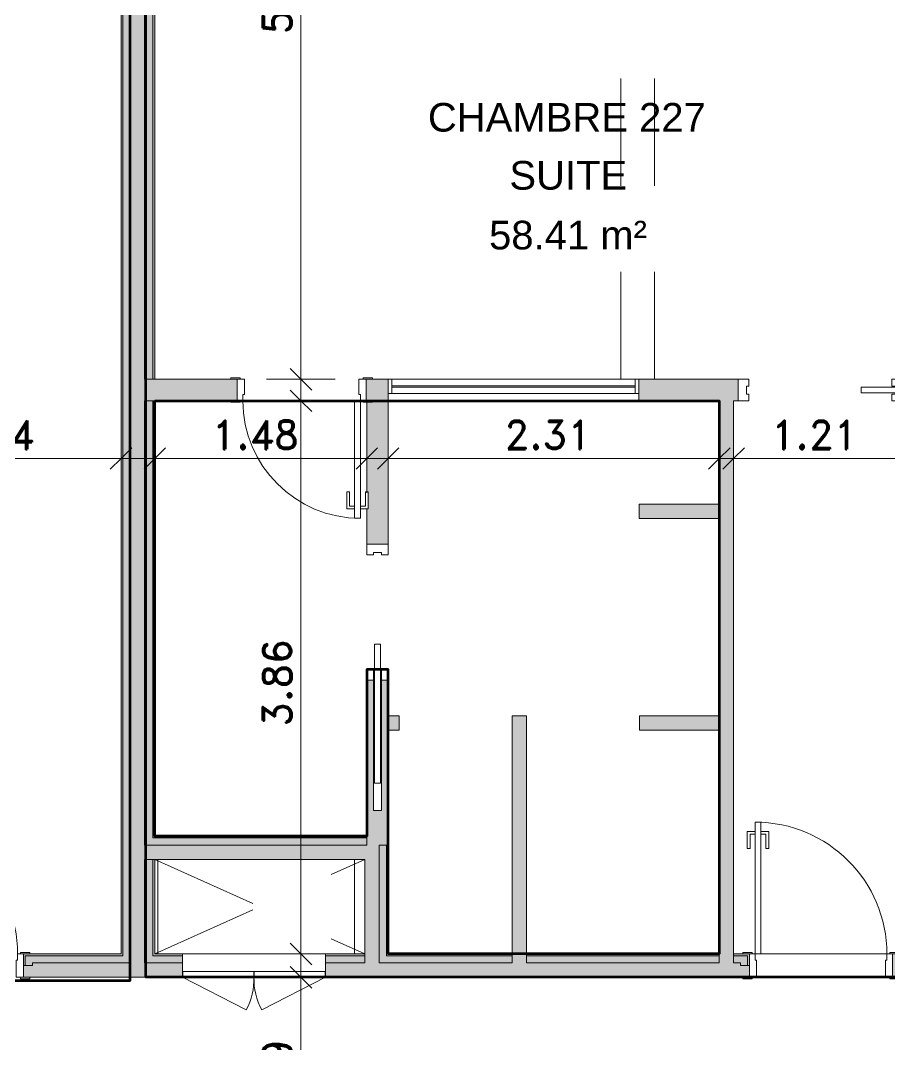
# Model space of a CAD drawing. Header units: metres. Extents: x -227.9 to -140, y 37.9 to 92.1.
# Drawn here: x -177.39 to -171.32, y 77.85 to 84.99 of the extents above; entities that cross this region are included whole.
import ezdxf

# ---------------------------------------------------------------- set-up
doc = ezdxf.new("R2010")
doc.units = ezdxf.units.M
doc.linetypes.add('JIS_02_0.7', pattern=[1.35, 0.75, -0.6])
for name, color, linetype, lineweight in [('A-ANNO-DIMS', 7, 'Continuous', 9), ('A-ANNO-DIMS-100', 7, 'Continuous', 9), ('A-AREA-IDEN', 7, 'Continuous', 9), ('A-DOOR', 7, 'Continuous', 5), ('A-FLOR', 7, 'Continuous', 5), ('A-GLAZ', 7, 'Continuous', 5), ('A-WALL', 7, 'Continuous', 5), ('A-WALL-PATT', 7, 'Continuous', 13), ('I-WALL', 7, 'Continuous', 5)]:
    doc.layers.add(name, color=color, linetype=linetype, lineweight=lineweight)
doc.layers.add('A-DETL', color=94, linetype='Continuous', lineweight=5, true_color=0x00a600)
doc.layers.add('Chambre', color=40, linetype='Continuous')
doc.layers.add('SDB', color=230, linetype='Continuous')
doc.styles.add('Arial_1', font='arial.ttf', dxfattribs={"height": 0.2})
doc.styles.add('RomanD_B', font='', dxfattribs={"height": 0.2})
doc.styles.get('RomanD_B').set_extended_font_data('RomanD', bold=True)
doc.dimstyles.new('LAG-Romans_0_2', dxfattribs={"dimscale": 0.3048, "dimtxt": 0.200715, "dimasz": 0.492126, "dimexe": 0.787402, "dimexo": 0.0625, "dimgap": 0, "dimtad": 1, "dimrnd": 0.01, "dimzin": 0, "dimdsep": 46, "dimtxsty": 'RomanD_B', "dimblk1": 'OBLIQUE', "dimblk2": 'OBLIQUE', "dimsah": 1, "dimcen": 0.09, "dimdle": 0.656168, "dimazin": 0, "dimtfac": 1, "dimtdec": 4, "dimtix": 1, "dimtmove": 0, "dimatfit": 3, "dimfxl": 0.787402, "dimfxlon": 1, "dimtvp": 1, "dimtolj": 1, "dimtzin": 0, "dimarcsym": 2})

# ---------------------------------------------------------------- blocks, each defined once
blk = doc.blocks.new('LAG-C1030-PORTE-BAT 1 VANT-13PR_01 - LAG-C1030-PORTE-BAT 1 VANT-13PR_01_04F-90X210 CHAMBRE-15711709-MUC-LAG-PRO-PLA-ARC-TZN-N02-AG02Ec-Cote')
at = {"layer": 'A-DOOR', "color": 9, "true_color": 0xc0c0c0}
for p, q in [((-0.6497, 0.0815), (-0.6497, 0.0915)), ((-0.6497, 0.0915), (-0.5847, 0.0915)), ((-0.5847, 0.0815), (-0.6497, 0.0815)), ((-0.6047, 0.0815), (-0.5547, 0.0815)), ((-0.6047, -0.0815), (-0.6047, 0.0815)), ((-0.5847, 0.0915), (-0.5847, 0.0815)), ((-0.5547, 0.0815), (-0.5547, -0.0376)), ((0.3453, 0.0815), (0.3953, 0.0815)), ((0.3453, -0.0376), (0.3453, 0.0815)), ((0.3753, 0.0915), (0.4403, 0.0915)), ((0.3753, 0.0815), (0.3753, 0.0915)), ((0.4403, 0.0815), (0.3753, 0.0815)), ((0.3953, 0.0815), (0.3953, -0.0815)), ((0.4403, 0.0915), (0.4403, 0.0815)), ((-0.5647, -0.0376), (-0.5647, -0.0815)), ((-0.5547, -0.0376), (-0.5647, -0.0376)), ((0.3553, -0.0376), (0.3453, -0.0376)), ((0.3553, -0.0815), (0.3553, -0.0376)), ((-0.6497, -0.0915), (-0.6497, -0.0815)), ((-0.6497, -0.0815), (-0.5847, -0.0815)), ((-0.5847, -0.0915), (-0.6497, -0.0915)), ((-0.5647, -0.0815), (-0.6047, -0.0815)), ((-0.5847, -0.0815), (-0.5847, -0.0915)), ((0.3953, -0.0815), (0.3553, -0.0815)), ((0.3753, -0.0815), (0.4403, -0.0815)), ((0.3753, -0.0915), (0.3753, -0.0815)), ((0.4403, -0.0915), (0.3753, -0.0915)), ((0.4403, -0.0815), (0.4403, -0.0915))]:
    blk.add_line(p, q, dxfattribs=at)
at = {"layer": 'A-DOOR'}
for p, q in [((0.3153, -0.0815), (0.3553, -0.0815)), ((0.3153, -1.0015), (0.3153, -0.0815)), ((0.3553, -0.0815), (0.3553, -1.0015)), ((0.2603, -0.8165), (0.2803, -0.8165)), ((0.2603, -0.9365), (0.2603, -0.8165)), ((0.2803, -0.8165), (0.2803, -0.9165)), ((0.3903, -0.8165), (0.4103, -0.8165)), ((0.3903, -0.9165), (0.3903, -0.8165)), ((0.4103, -0.8165), (0.4103, -0.9365)), ((0.2803, -0.9165), (0.3153, -0.9165)), ((0.3153, -0.9165), (0.3153, -0.9365)), ((0.3553, -0.9165), (0.3903, -0.9165)), ((0.3553, -0.9365), (0.3553, -0.9165)), ((0.3153, -0.9365), (0.2603, -0.9365)), ((0.4103, -0.9365), (0.3553, -0.9365)), ((0.3553, -1.0015), (0.3153, -1.0015))]:
    blk.add_line(p, q, dxfattribs=at)
blk.add_arc((0.3553, -0.0815), 0.92, 180, 270, dxfattribs=at)
blk = doc.blocks.new('LAG-C1030-PORTE-INST-13PR_05_02F - LAG-C1030-PORTE-INST-13PR_05_02F-100x166-15159836-MUC-LAG-PRO-PLA-ARC-TZN-N02-AG02Ec-Cote')
at = {"layer": 'A-DOOR', "color": 9, "lineweight": 9, "true_color": 0xc0c0c0}
for p, q in [((-0.498, -0.0415), (-0.001, -0.0415)), ((-0.498, -0.0815), (-0.498, -0.0415)), ((-0.001, -0.0415), (-0.001, -0.0815)), ((0.001, -0.0415), (0.498, -0.0415)), ((0.001, -0.0815), (0.001, -0.0415)), ((0.498, -0.0415), (0.498, -0.0815)), ((-0.001, -0.0815), (-0.498, -0.0815)), ((0.498, -0.0815), (0.001, -0.0815))]:
    blk.add_line(p, q, dxfattribs=at)
at = {"layer": 'A-DOOR', "color": 9, "true_color": 0xc0c0c0}
for p, q in [((-0.5, -0.0815), (-0.0545, -0.3085)), ((0.5, -0.0815), (0.0545, -0.3085))]:
    blk.add_line(p, q, dxfattribs=at)
for centre, start, end in [((-0.4544, -0.0924), 331.62051, 1.37949), ((0.4544, -0.0924), 178.62051, 208.37949)]:
    blk.add_arc(centre, 0.4546, start, end, dxfattribs=at)
blk = doc.blocks.new('LAG-C1030-PORTE-COULISSANTE-COUL-13PR_06 - LAG-C1030-PORTE-COULISSANTE-COUL-13PR_06_02 F-100x210-15716894-MUC-LAG-PRO-PLA-ARC-TZN-N02-AG02Ec-Cote')
at = {"layer": 'A-DOOR', "color": 9, "true_color": 0xc0c0c0}
for p, q in [((-0.405, 0.075), (-0.48, 0.075)), ((-0.48, 0.075), (-0.48, 0.0275)), ((-0.405, 0.0275), (-0.405, 0.075)), ((0.67, 0.075), (0.595, 0.075)), ((0.595, 0.075), (0.595, 0.0275)), ((0.67, -0.075), (0.67, 0.075)), ((-0.48, 0.0275), (-0.405, 0.0275)), ((0.595, 0.0275), (0.61, 0.0275)), ((0.61, 0.0275), (0.61, -0.0275)), ((-0.405, -0.0275), (-0.48, -0.0275)), ((-0.48, -0.0275), (-0.48, -0.075)), ((-0.405, -0.075), (-0.405, -0.0275)), ((0.61, -0.0275), (0.595, -0.0275)), ((0.595, -0.0275), (0.595, -0.075)), ((-0.48, -0.075), (-0.405, -0.075)), ((0.595, -0.075), (0.67, -0.075))]:
    blk.add_line(p, q, dxfattribs=at)
at = {"layer": 'A-DOOR', "lineweight": 9}
for p, q in [((-0.19, 0.02), (-1.36, 0.02)), ((-1.36, 0.02), (-1.36, -0.02)), ((-0.19, -0.02), (-0.19, 0.02)), ((-1.36, -0.02), (-0.19, -0.02))]:
    blk.add_line(p, q, dxfattribs=at)
blk = doc.blocks.new('LAG-C1030-PORTE-COULISSANTE-COUL-13PR_06 - LAG-C1030-PORTE-COULISSANTE-COUL-13PR_06_04 F-80x210-15716895-MUC-LAG-PRO-PLA-ARC-TZN-N02-AG02Ec-Cote')
at = {"layer": 'A-DOOR', "color": 9, "true_color": 0xc0c0c0}
for p, q in [((-0.305, 0.075), (-0.38, 0.075)), ((-0.38, 0.075), (-0.38, 0.0275)), ((-0.305, 0.0275), (-0.305, 0.075)), ((0.57, 0.075), (0.495, 0.075)), ((0.495, 0.075), (0.495, 0.0275)), ((0.57, -0.075), (0.57, 0.075)), ((-0.38, 0.0275), (-0.305, 0.0275)), ((0.495, 0.0275), (0.51, 0.0275)), ((0.51, 0.0275), (0.51, -0.0275)), ((-0.305, -0.0275), (-0.38, -0.0275)), ((-0.38, -0.0275), (-0.38, -0.075)), ((-0.305, -0.075), (-0.305, -0.0275)), ((0.51, -0.0275), (0.495, -0.0275)), ((0.495, -0.0275), (0.495, -0.075)), ((-0.38, -0.075), (-0.305, -0.075)), ((0.495, -0.075), (0.57, -0.075))]:
    blk.add_line(p, q, dxfattribs=at)
at = {"layer": 'A-DOOR', "lineweight": 9}
for p, q in [((-0.13, 0.02), (-1.1, 0.02)), ((-1.1, 0.02), (-1.1, -0.02)), ((-0.13, -0.02), (-0.13, 0.02)), ((-1.1, -0.02), (-0.13, -0.02))]:
    blk.add_line(p, q, dxfattribs=at)
blk = doc.blocks.new('LAG-C1030-PORTE-BAT 1 VANT-13PR_01 - LAG-C1030-PORTE-BAT 1 VANT-13PR_01_10F-80X210 CHAMBRE INT-15711735-MUC-LAG-PRO-PLA-ARC-TZN-N02-AG02Ec-Cote')
at = {"layer": 'A-DOOR', "color": 9, "true_color": 0xc0c0c0}
for p, q in [((-0.5997, 0.075), (-0.5997, 0.085)), ((-0.5997, 0.085), (-0.5347, 0.085)), ((-0.5347, 0.075), (-0.5997, 0.075)), ((-0.5547, 0.075), (-0.5047, 0.075)), ((-0.5547, -0.075), (-0.5547, 0.075)), ((-0.5347, 0.085), (-0.5347, 0.075)), ((-0.5047, 0.075), (-0.5047, -0.0311)), ((0.2953, 0.075), (0.3453, 0.075)), ((0.2953, -0.0311), (0.2953, 0.075)), ((0.3253, 0.085), (0.3903, 0.085)), ((0.3253, 0.075), (0.3253, 0.085)), ((0.3903, 0.075), (0.3253, 0.075)), ((0.3453, 0.075), (0.3453, -0.075)), ((0.3903, 0.085), (0.3903, 0.075)), ((-0.5147, -0.0311), (-0.5147, -0.075)), ((-0.5047, -0.0311), (-0.5147, -0.0311)), ((0.3053, -0.0311), (0.2953, -0.0311)), ((0.3053, -0.075), (0.3053, -0.0311)), ((-0.5997, -0.085), (-0.5997, -0.075)), ((-0.5997, -0.075), (-0.5347, -0.075)), ((-0.5347, -0.085), (-0.5997, -0.085)), ((-0.5147, -0.075), (-0.5547, -0.075)), ((-0.5347, -0.075), (-0.5347, -0.085)), ((0.3453, -0.075), (0.3053, -0.075)), ((0.3253, -0.075), (0.3903, -0.075)), ((0.3253, -0.085), (0.3253, -0.075)), ((0.3903, -0.085), (0.3253, -0.085)), ((0.3903, -0.075), (0.3903, -0.085))]:
    blk.add_line(p, q, dxfattribs=at)
at = {"layer": 'A-DOOR'}
for p, q in [((0.2653, -0.075), (0.3053, -0.075)), ((0.2653, -0.895), (0.2653, -0.075)), ((0.3053, -0.075), (0.3053, -0.895)), ((0.2103, -0.71), (0.2303, -0.71)), ((0.2103, -0.83), (0.2103, -0.71)), ((0.2303, -0.71), (0.2303, -0.81)), ((0.3403, -0.71), (0.3603, -0.71)), ((0.3403, -0.81), (0.3403, -0.71)), ((0.3603, -0.71), (0.3603, -0.83)), ((0.2653, -0.83), (0.2103, -0.83)), ((0.2303, -0.81), (0.2653, -0.81)), ((0.2653, -0.81), (0.2653, -0.83)), ((0.3053, -0.81), (0.3403, -0.81)), ((0.3053, -0.83), (0.3053, -0.81)), ((0.3603, -0.83), (0.3053, -0.83)), ((0.3053, -0.895), (0.2653, -0.895))]:
    blk.add_line(p, q, dxfattribs=at)
blk.add_arc((0.3053, -0.075), 0.82, 180, 270, dxfattribs=at)
blk = doc.blocks.new('LAG-C1020-FENÊTRE-12FT-22-03 - LAG-C1020-FENÊTRE-12FT-22-03-01-13182811-MUC-LAG-PRO-PLA-ARC-TZN-N02-AG02Ec-Cote')
at = {"layer": 'A-GLAZ', "lineweight": 13}
for p, q in [((-2.975, 0.025), (-3, 0.025)), ((-2.975, -0.075), (-2.975, 0.025)), ((-1.25, 0.025), (-1.275, 0.025)), ((-1.275, 0.025), (-1.275, -0.075)), ((-1.275, -0.02), (-2.975, -0.02)), ((-2.975, -0.02), (-2.975, -0.03)), ((-2.975, -0.03), (-1.275, -0.03)), ((-1.275, -0.03), (-1.275, -0.02)), ((-3, -0.075), (-2.975, -0.075)), ((-1.275, -0.075), (-1.25, -0.075))]:
    blk.add_line(p, q, dxfattribs=at)
at = {"layer": 'A-GLAZ'}
for p, q in [((-2.975, 0.025), (-1.275, 0.025)), ((-1.275, -0.075), (-2.975, -0.075))]:
    blk.add_line(p, q, dxfattribs=at)
blk = doc.blocks.new('DIMBLOCK19-MUC-LAG-PRO-PLA-ARC-TZN-N02-AG02Ec-Cote')
at = {"layer": 'A-ANNO-DIMS-100', "transparency": 16777216}
for p, q in [((-175.4305, 88.1913), (-175.4305, 82.2884)), ((-175.1905, 87.9913), (-175.6705, 87.9913)), ((-175.4305, 87.9913), (-175.1905, 87.9913)), ((-175.1905, 82.4884), (-175.6705, 82.4884)), ((-175.4305, 82.4884), (-175.1905, 82.4884))]:
    blk.add_line(p, q, dxfattribs=at)
at = {"layer": 'A-ANNO-DIMS-100', "lineweight": 25, "transparency": 16777216}
for p, q in [((-175.4305, 87.9913), (-175.5055, 88.0663)), ((-175.4305, 87.9913), (-175.3555, 87.9163)), ((-175.4305, 82.4884), (-175.5055, 82.5634)), ((-175.4305, 82.4884), (-175.3555, 82.4134))]:
    blk.add_line(p, q, dxfattribs=at)
at = {"layer": 'A-ANNO-DIMS-100', "color": 0, "transparency": 16777216, "insert": (-175.6961, 84.8963), "char_height": 0.2, "width": 0.824475, "attachment_point": 1, "rotation": 90, "line_spacing_factor": 1.146391, "style": 'RomanD_B'}
blk.add_mtext('5.50', dxfattribs=at)
blk = doc.blocks.new('_Oblique')
at = {"color": 0, "linetype": 'ByBlock', "lineweight": -2}
blk.add_line((-0.5, -0.5), (0.5, 0.5), dxfattribs=at)
blk = doc.blocks.new('DIMBLOCK20-MUC-LAG-PRO-PLA-ARC-TZN-N02-AG02Ec-Cote')
at = {"layer": 'A-ANNO-DIMS-100', "transparency": 16777216}
for p, q in [((-175.4305, 78.2777), (-175.4305, 82.5384)), ((-175.6705, 82.3384), (-175.1905, 82.3384)), ((-175.4305, 82.3384), (-175.6705, 82.3384)), ((-175.6705, 78.4777), (-175.1905, 78.4777)), ((-175.4305, 78.4777), (-175.6705, 78.4777))]:
    blk.add_line(p, q, dxfattribs=at)
at = {"layer": 'A-ANNO-DIMS-100', "lineweight": 25, "transparency": 16777216}
for p, q in [((-175.4305, 82.3384), (-175.5055, 82.4134)), ((-175.4305, 82.3384), (-175.3555, 82.2634)), ((-175.4305, 78.4777), (-175.5055, 78.5527)), ((-175.4305, 78.4777), (-175.3555, 78.4027))]:
    blk.add_line(p, q, dxfattribs=at)
at = {"layer": 'A-ANNO-DIMS-100', "color": 0, "transparency": 16777216, "insert": (-175.6961, 80.0645), "char_height": 0.2, "width": 0.824475, "attachment_point": 1, "rotation": 90, "line_spacing_factor": 1.146391, "style": 'RomanD_B'}
blk.add_mtext('3.86', dxfattribs=at)
blk = doc.blocks.new('DIMBLOCK21-MUC-LAG-PRO-PLA-ARC-TZN-N02-AG02Ec-Cote')
at = {"layer": 'A-ANNO-DIMS-100', "transparency": 16777216}
for p, q in [((-175.4305, 76.7235), (-175.4305, 78.5147)), ((-175.6705, 78.3147), (-175.1905, 78.3147)), ((-175.4305, 78.3147), (-175.6705, 78.3147)), ((-175.6705, 76.9235), (-175.1905, 76.9235)), ((-175.4305, 76.9235), (-175.6705, 76.9235))]:
    blk.add_line(p, q, dxfattribs=at)
at = {"layer": 'A-ANNO-DIMS-100', "lineweight": 25, "transparency": 16777216}
for p, q in [((-175.4305, 78.3147), (-175.5055, 78.3897)), ((-175.4305, 78.3147), (-175.3555, 78.2397)), ((-175.4305, 76.9235), (-175.5055, 76.9985)), ((-175.4305, 76.9235), (-175.3555, 76.8485))]:
    blk.add_line(p, q, dxfattribs=at)
at = {"layer": 'A-ANNO-DIMS-100', "color": 0, "transparency": 16777216, "insert": (-175.6961, 77.2756), "char_height": 0.2, "width": 0.824475, "attachment_point": 1, "rotation": 90, "line_spacing_factor": 1.146391, "style": 'RomanD_B'}
blk.add_mtext('1.39', dxfattribs=at)
blk = doc.blocks.new('DIMBLOCK113-MUC-LAG-PRO-PLA-ARC-TZN-N02-AG02Ec-Cote')
at = {"layer": 'A-ANNO-DIMS-100', "transparency": 16777216}
for p, q in [((-178.4262, 82.1758), (-178.4262, 81.6958)), ((-178.4262, 81.9358), (-178.4262, 82.1758)), ((-176.6871, 82.1758), (-176.6871, 81.6958)), ((-176.6871, 81.9358), (-176.6871, 82.1758)), ((-178.6262, 81.9358), (-176.4871, 81.9358))]:
    blk.add_line(p, q, dxfattribs=at)
at = {"layer": 'A-ANNO-DIMS-100', "lineweight": 25, "transparency": 16777216}
for p, q in [((-178.4262, 81.9358), (-178.3512, 82.0108)), ((-176.6871, 81.9358), (-176.6121, 82.0108)), ((-178.4262, 81.9358), (-178.5012, 81.8608)), ((-176.6871, 81.9358), (-176.7621, 81.8608))]:
    blk.add_line(p, q, dxfattribs=at)
at = {"layer": 'A-ANNO-DIMS-100', "color": 0, "transparency": 16777216, "insert": (-177.9002, 82.2015), "char_height": 0.2, "width": 0.824475, "attachment_point": 1, "line_spacing_factor": 1.146391, "style": 'RomanD_B'}
blk.add_mtext('1.74', dxfattribs=at)
blk = doc.blocks.new('DIMBLOCK114-MUC-LAG-PRO-PLA-ARC-TZN-N02-AG02Ec-Cote')
at = {"layer": 'A-ANNO-DIMS-100', "transparency": 16777216}
for p, q in [((-176.4511, 82.1758), (-176.4511, 81.6958)), ((-176.4511, 81.9358), (-176.4511, 82.1758)), ((-174.9711, 82.1758), (-174.9711, 81.6958)), ((-174.9711, 81.9358), (-174.9711, 82.1758)), ((-176.6511, 81.9358), (-174.7711, 81.9358))]:
    blk.add_line(p, q, dxfattribs=at)
at = {"layer": 'A-ANNO-DIMS-100', "lineweight": 25, "transparency": 16777216}
for p, q in [((-176.4511, 81.9358), (-176.3761, 82.0108)), ((-174.9711, 81.9358), (-174.8961, 82.0108)), ((-176.4511, 81.9358), (-176.5261, 81.8608)), ((-174.9711, 81.9358), (-175.0461, 81.8608))]:
    blk.add_line(p, q, dxfattribs=at)
at = {"layer": 'A-ANNO-DIMS-100', "color": 0, "transparency": 16777216, "insert": (-176.0547, 82.2015), "char_height": 0.2, "width": 0.824475, "attachment_point": 1, "line_spacing_factor": 1.146391, "style": 'RomanD_B'}
blk.add_mtext('1.48', dxfattribs=at)
blk = doc.blocks.new('DIMBLOCK115-MUC-LAG-PRO-PLA-ARC-TZN-N02-AG02Ec-Cote')
at = {"layer": 'A-ANNO-DIMS-100', "transparency": 16777216}
for p, q in [((-174.8211, 82.1758), (-174.8211, 81.6958)), ((-174.8211, 81.9358), (-174.8211, 82.1758)), ((-172.5093, 82.1758), (-172.5093, 81.6958)), ((-172.5093, 81.9358), (-172.5093, 82.1758)), ((-175.0211, 81.9358), (-172.3093, 81.9358))]:
    blk.add_line(p, q, dxfattribs=at)
at = {"layer": 'A-ANNO-DIMS-100', "lineweight": 25, "transparency": 16777216}
for p, q in [((-174.8211, 81.9358), (-174.7461, 82.0108)), ((-172.5093, 81.9358), (-172.4343, 82.0108)), ((-174.8211, 81.9358), (-174.8961, 81.8608)), ((-172.5093, 81.9358), (-172.5843, 81.8608))]:
    blk.add_line(p, q, dxfattribs=at)
at = {"layer": 'A-ANNO-DIMS-100', "color": 0, "transparency": 16777216, "insert": (-174.0088, 82.2015), "char_height": 0.2, "width": 0.824475, "attachment_point": 1, "line_spacing_factor": 1.146391, "style": 'RomanD_B'}
blk.add_mtext('2.31', dxfattribs=at)
blk = doc.blocks.new('DIMBLOCK116-MUC-LAG-PRO-PLA-ARC-TZN-N02-AG02Ec-Cote')
at = {"layer": 'A-ANNO-DIMS-100', "transparency": 16777216}
for p, q in [((-172.4093, 82.1758), (-172.4093, 81.6958)), ((-172.4093, 81.9358), (-172.4093, 82.1758)), ((-171.2021, 82.1758), (-171.2021, 81.6958)), ((-171.2021, 81.9358), (-171.2021, 82.1758)), ((-172.6093, 81.9358), (-171.0021, 81.9358))]:
    blk.add_line(p, q, dxfattribs=at)
at = {"layer": 'A-ANNO-DIMS-100', "lineweight": 25, "transparency": 16777216}
for p, q in [((-172.4093, 81.9358), (-172.3343, 82.0108)), ((-171.2021, 81.9358), (-171.1271, 82.0108)), ((-172.4093, 81.9358), (-172.4843, 81.8608)), ((-171.2021, 81.9358), (-171.2771, 81.8608))]:
    blk.add_line(p, q, dxfattribs=at)
at = {"layer": 'A-ANNO-DIMS-100', "color": 0, "transparency": 16777216, "insert": (-172.1493, 82.2015), "char_height": 0.2, "width": 0.824475, "attachment_point": 1, "line_spacing_factor": 1.146391, "style": 'RomanD_B'}
blk.add_mtext('1.21', dxfattribs=at)

msp = doc.modelspace()

# ---------------------------------------------------------------- hatches: boundary and pattern name
at = {"layer": 'A-WALL-PATT', "lineweight": 5, "true_color": 0xaaaaaa}
h = msp.add_hatch(color=253, dxfattribs=at)
h.paths.add_polyline_path([(-176.5241, 78.4147), (-176.5141, 78.4147), (-176.5141, 79.1376), (-176.5241, 79.1376), (-176.5241, 78.4777)])
h.paths.add_polyline_path([(-176.5141, 79.2376), (-176.5141, 82.3384), (-176.5241, 82.3384), (-176.5241, 79.2376)])
h.paths.add_polyline_path([(-176.5241, 82.4884), (-176.5141, 82.4884), (-176.5141, 87.9913), (-176.5241, 87.9913), (-176.5241, 84.2174)])
h.paths.add_polyline_path([(-176.5141, 88.1413), (-176.5141, 89.7404), (-176.5241, 89.7404), (-176.5241, 88.1413)])
at = {"layer": 'I-WALL', "true_color": 0xaaaaaa}
h = msp.add_hatch(color=253, dxfattribs=at)
h.paths.add_polyline_path([(-176.6741, 78.4777), (-176.6741, 87.9913), (-176.6871, 87.9913), (-176.6871, 78.4777)])
h.paths.add_polyline_path([(-176.6741, 88.1413), (-176.6741, 89.7404), (-176.6871, 89.7404), (-176.6871, 88.1413)])
h = msp.add_hatch(color=253, dxfattribs=at)
h.paths.add_polyline_path([(-176.6741, 78.4647), (-176.6241, 78.4647), (-176.6241, 87.9913), (-176.6741, 87.9913), (-176.6741, 78.4777)])
h.paths.add_polyline_path([(-176.673, 88.1413), (-176.6241, 88.1413), (-176.6241, 89.7404), (-176.6741, 89.7404), (-176.6741, 88.1413)])
for points in [[(-176.6241, 78.4147), (-176.5241, 78.4147), (-176.5242, 89.7404), (-176.6241, 89.7404), (-176.6241, 78.4647)], [(-172.5093, 78.4147), (-172.4093, 78.4147), (-172.4093, 82.3384), (-172.5093, 82.3384), (-172.5093, 78.4647)], [(-172.5093, 81.5178), (-172.5093, 81.6178), (-173.0693, 81.6178), (-173.0693, 81.5178), (-172.5615, 81.5178)], [(-174.7455, 80.0387), (-174.7455, 80.1387), (-174.8211, 80.1387), (-174.8211, 80.0387)], [(-173.9554, 78.4147), (-173.8554, 78.4147), (-173.8554, 80.1387), (-173.9554, 80.1387), (-173.9554, 78.4647)], [(-172.5093, 80.0386), (-172.5093, 80.1386), (-173.0654, 80.1386), (-173.0654, 80.0386), (-172.5615, 80.0386)], [(-174.9711, 79.2376), (-174.9711, 79.2876), (-176.4641, 79.2876), (-176.4641, 79.2376), (-175.8507, 79.2376)], [(-176.4511, 79.2876), (-174.9711, 79.2876), (-174.9711, 79.3006), (-176.4511, 79.3006)], [(-176.5241, 79.1376), (-174.8841, 79.1376), (-174.8841, 79.2376), (-176.5241, 79.2376)], [(-174.8841, 78.4647), (-174.8341, 78.4647), (-174.8341, 79.2376), (-174.8841, 79.2376), (-174.8841, 78.4777)], [(-174.8341, 78.4777), (-174.8211, 78.4777), (-174.8211, 79.2376), (-174.8341, 79.2376), (-174.8341, 78.8593)], [(-174.9841, 78.4147), (-174.8841, 78.4147), (-174.8841, 79.1376), (-174.9841, 79.1376), (-174.9841, 78.4647)]]:
    msp.add_hatch(color=253, dxfattribs=at).paths.add_polyline_path(points)
h = msp.add_hatch(color=253, dxfattribs=at)
h.paths.add_polyline_path([(-176.5141, 78.4647), (-176.4641, 78.4647), (-176.4641, 79.1376), (-176.5141, 79.1376), (-176.5141, 78.4777)])
h.paths.add_polyline_path([(-176.4641, 79.2376), (-176.4641, 82.3384), (-176.5141, 82.3384), (-176.5141, 79.2376)])
h.paths.add_polyline_path([(-176.5141, 82.4884), (-176.4641, 82.4884), (-176.4641, 87.9913), (-176.5141, 87.9913), (-176.5141, 84.2174)])
h.paths.add_polyline_path([(-176.4641, 88.1413), (-176.4641, 89.7404), (-176.5141, 89.7404), (-176.5141, 88.1413)])
h = msp.add_hatch(color=253, dxfattribs=at)
h.paths.add_polyline_path([(-176.4511, 78.4777), (-176.4511, 79.1376), (-176.4641, 79.1376), (-176.4641, 78.4777)])
h.paths.add_polyline_path([(-176.4641, 79.2876), (-176.4511, 79.2876), (-176.4511, 82.3384), (-176.4641, 82.3384), (-176.4641, 79.9309)])
h.paths.add_polyline_path([(-176.4511, 82.4884), (-176.4511, 87.9913), (-176.4641, 87.9913), (-176.4641, 82.4884)])
h.paths.add_polyline_path([(-176.4511, 88.1413), (-176.4511, 89.7404), (-176.4641, 89.7404), (-176.4641, 88.1413)])
h = msp.add_hatch(color=253, dxfattribs=at)
h.paths.add_polyline_path([(-170.1521, 82.3384), (-170.0891, 82.3384), (-170.0891, 82.4884), (-171.2285, 82.4884), (-171.2285, 82.4409), (-170.1185, 82.4409), (-170.1185, 82.3859), (-171.2285, 82.3859), (-171.2285, 82.3384), (-170.917, 82.3384)])
h.paths.add_polyline_path([(-175.8756, 82.3384), (-175.8756, 82.4884), (-176.5241, 82.4884), (-176.5241, 82.3384), (-175.9206, 82.3384)])
h.paths.add_polyline_path([(-173.0711, 82.3384), (-172.3785, 82.3384), (-172.3785, 82.4884), (-173.0711, 82.4884)])
h.paths.add_polyline_path([(-174.8211, 82.3384), (-174.8211, 82.4884), (-174.9756, 82.4884), (-174.9756, 82.3384), (-174.9306, 82.3384)])
h = msp.add_hatch(color=253, dxfattribs=at)
h.paths.add_polyline_path([(-174.9711, 79.2376), (-174.8211, 79.2376), (-174.8211, 80.3888), (-174.8686, 80.3888), (-174.8686, 79.4788), (-174.9236, 79.4788), (-174.9236, 80.3888), (-174.9711, 80.3888), (-174.9711, 79.2876)])
h.paths.add_polyline_path([(-174.9711, 81.3388), (-174.8211, 81.3388), (-174.8211, 82.3384), (-174.9306, 82.3384), (-174.9306, 82.3284), (-174.9711, 82.3284), (-174.9711, 81.7034), (-174.9606, 81.7034), (-174.9606, 81.5834), (-174.9711, 81.5834)])
h = msp.add_hatch(color=253, dxfattribs=at)
h.paths.add_polyline_path([(-172.3119, 78.3962), (-172.2989, 78.3962), (-172.2989, 78.4777), (-172.4093, 78.4777), (-172.4093, 78.4647), (-172.3119, 78.4647), (-172.3119, 78.4338)])
h.paths.add_polyline_path([(-171.2989, 78.3962), (-171.2859, 78.3962), (-171.2859, 78.4647), (-170.1521, 78.4647), (-170.1521, 78.4777), (-171.2989, 78.4777), (-171.2989, 78.4338)])
h.paths.add_polyline_path([(-177.3691, 78.3962), (-177.3561, 78.3962), (-177.3561, 78.4647), (-176.6741, 78.4647), (-176.6741, 78.4777), (-177.3691, 78.4777), (-177.3691, 78.4338)])
h.paths.add_polyline_path([(-183.2691, 78.3962), (-183.2561, 78.3962), (-183.2561, 78.4647), (-183.2081, 78.4647), (-183.2081, 78.4777), (-183.2691, 78.4777), (-183.2691, 78.4338)])
h.paths.add_polyline_path([(-185.8561, 78.3962), (-185.8561, 78.4647), (-184.2821, 78.4647), (-184.2821, 78.3962), (-184.2691, 78.3962), (-184.2691, 78.4777), (-185.8691, 78.4777), (-185.8691, 78.3962)])
h.paths.add_polyline_path([(-178.3691, 78.3962), (-178.3691, 78.4777), (-178.4262, 78.4777), (-178.4262, 78.4647), (-178.3821, 78.4647), (-178.3821, 78.3962)])
h.paths.add_polyline_path([(-186.8821, 78.3962), (-186.8691, 78.3962), (-186.8691, 78.4777), (-186.9307, 78.4777), (-186.9307, 78.4647), (-186.8821, 78.4647), (-186.8821, 78.4338)])
h.paths.add_polyline_path([(-192.7821, 78.3962), (-192.7691, 78.3962), (-192.7691, 78.4777), (-194.3691, 78.4777), (-194.3691, 78.3962), (-194.3561, 78.3962), (-194.3561, 78.4647), (-192.7821, 78.4647), (-192.7821, 78.4338)])
h.paths.add_polyline_path([(-195.3691, 78.3962), (-195.3691, 78.4777), (-195.4301, 78.4777), (-195.4301, 78.4647), (-195.3821, 78.4647), (-195.3821, 78.3962)])
h.paths.add_polyline_path([(-191.7561, 78.3962), (-191.7561, 78.4647), (-191.7084, 78.4647), (-191.7084, 78.4777), (-191.7691, 78.4777), (-191.7691, 78.3962)])
h.paths.add_polyline_path([(-202.8541, 78.3962), (-202.8541, 78.4647), (-201.2841, 78.4647), (-201.2841, 78.3962), (-201.2711, 78.3962), (-201.2711, 78.4777), (-202.8671, 78.4777), (-202.8671, 78.3962)])
h.paths.add_polyline_path([(-203.8801, 78.3962), (-203.8671, 78.3962), (-203.8671, 78.4777), (-203.9305, 78.4777), (-203.9305, 78.4647), (-203.8801, 78.4647), (-203.8801, 78.4338)])
h.paths.add_polyline_path([(-200.2581, 78.3962), (-200.2581, 78.4647), (-200.2084, 78.4647), (-200.2084, 78.4777), (-200.2711, 78.4777), (-200.2711, 78.3962)])
h.paths.add_polyline_path([(-172.5615, 78.4647), (-172.5093, 78.4647), (-172.5093, 78.4777), (-173.8554, 78.4777), (-173.8554, 78.4647)])
h.paths.add_polyline_path([(-173.9554, 78.4647), (-173.9554, 78.4777), (-174.8341, 78.4777), (-174.8341, 78.4647), (-174.2061, 78.4647)])
h.paths.add_polyline_path([(-176.4641, 78.4647), (-176.2585, 78.4647), (-176.2585, 78.4777), (-176.4641, 78.4777)])
h.paths.add_polyline_path([(-175.2585, 78.4647), (-174.9841, 78.4647), (-174.9841, 78.4777), (-175.2585, 78.4777)])
h.paths.add_polyline_path([(-181.3171, 78.4647), (-181.3171, 78.4777), (-181.5014, 78.4777), (-181.5014, 78.4647)])
h.paths.add_polyline_path([(-179.1399, 78.4647), (-178.5762, 78.4647), (-178.5762, 78.4777), (-179.9829, 78.4777), (-179.9829, 78.4647), (-179.9622, 78.4647)])
h.paths.add_polyline_path([(-182.429, 78.4647), (-181.6514, 78.4647), (-181.6514, 78.4777), (-183.0581, 78.4777), (-183.0581, 78.4647)])
h.paths.add_polyline_path([(-180.1329, 78.4647), (-180.1329, 78.4777), (-180.3171, 78.4777), (-180.3171, 78.4647)])
h.paths.add_polyline_path([(-187.0807, 78.4647), (-187.0807, 78.4777), (-188.4874, 78.4777), (-188.4874, 78.4647), (-187.3628, 78.4647)])
h.paths.add_polyline_path([(-188.6374, 78.4647), (-188.6374, 78.4777), (-188.8219, 78.4777), (-188.8219, 78.4647)])
h.paths.add_polyline_path([(-190.1564, 78.4647), (-190.1564, 78.4777), (-191.5584, 78.4777), (-191.5584, 78.4647), (-190.652, 78.4647)])
h.paths.add_polyline_path([(-189.8219, 78.4647), (-189.8219, 78.4777), (-190.0064, 78.4777), (-190.0064, 78.4647)])
h.paths.add_polyline_path([(-197.2303, 78.4647), (-197.1324, 78.4647), (-197.1324, 78.4777), (-197.3192, 78.4777), (-197.3192, 78.4647)])
h.paths.add_polyline_path([(-196.9824, 78.4647), (-195.5801, 78.4647), (-195.5801, 78.4777), (-196.9824, 78.4777)])
h.paths.add_polyline_path([(-198.3192, 78.4647), (-198.3192, 78.4777), (-198.506, 78.4777), (-198.506, 78.4647)])
h.paths.add_polyline_path([(-198.656, 78.4647), (-198.656, 78.4777), (-200.0584, 78.4777), (-200.0584, 78.4647), (-198.8749, 78.4647)])
h.paths.add_polyline_path([(-204.0805, 78.4647), (-204.0805, 78.4777), (-205.6118, 78.4777), (-205.6118, 78.4647), (-204.6309, 78.4647)])
h.paths.add_polyline_path([(-205.7618, 78.4647), (-205.7618, 78.4777), (-206.7598, 78.4777), (-206.7598, 78.4647), (-205.8643, 78.4647)])
h = msp.add_hatch(color=253, dxfattribs=at)
h.paths.add_polyline_path([(-171.2859, 78.3962), (-171.2359, 78.3962), (-171.2359, 78.4147), (-170.1391, 78.4147), (-170.1391, 78.4647), (-171.2859, 78.4647)])
h.paths.add_polyline_path([(-172.3619, 78.3962), (-172.3119, 78.3962), (-172.3119, 78.4647), (-172.4093, 78.4647), (-172.4093, 78.4147), (-172.3619, 78.4147)])
h.paths.add_polyline_path([(-183.2081, 78.3962), (-183.2081, 78.4647), (-183.2561, 78.4647), (-183.2561, 78.3962)])
h.paths.add_polyline_path([(-185.8061, 78.3962), (-185.8061, 78.4147), (-184.3321, 78.4147), (-184.3321, 78.3962), (-184.2821, 78.3962), (-184.2821, 78.4647), (-185.8561, 78.4647), (-185.8561, 78.3962)])
h.paths.add_polyline_path([(-178.4262, 78.3962), (-178.3821, 78.3962), (-178.3821, 78.4647), (-178.4262, 78.4647), (-178.4262, 78.4147)])
h.paths.add_polyline_path([(-177.3061, 78.3962), (-177.3061, 78.4147), (-176.6241, 78.4147), (-176.6241, 78.4647), (-177.3561, 78.4647), (-177.3561, 78.3962)])
h.paths.add_polyline_path([(-186.9307, 78.3962), (-186.8821, 78.3962), (-186.8821, 78.4647), (-186.9307, 78.4647), (-186.9307, 78.4147)])
h.paths.add_polyline_path([(-191.7084, 78.3962), (-191.7084, 78.4647), (-191.7561, 78.4647), (-191.7561, 78.3962)])
h.paths.add_polyline_path([(-195.4301, 78.3962), (-195.3821, 78.3962), (-195.3821, 78.4647), (-195.4301, 78.4647), (-195.4301, 78.4147)])
h.paths.add_polyline_path([(-192.7821, 78.3962), (-192.7821, 78.4647), (-194.3561, 78.4647), (-194.3561, 78.3962), (-194.3061, 78.3962), (-194.3061, 78.4147), (-192.8321, 78.4147), (-192.8321, 78.3962)])
h.paths.add_polyline_path([(-203.8801, 78.3962), (-203.8801, 78.4647), (-203.9305, 78.4647), (-203.9301, 78.3962)])
h.paths.add_polyline_path([(-200.2581, 78.3962), (-200.2084, 78.3962), (-200.2084, 78.4647), (-200.2581, 78.4647)])
h.paths.add_polyline_path([(-201.2841, 78.3962), (-201.2841, 78.4647), (-202.8541, 78.4647), (-202.8541, 78.3962), (-202.8041, 78.3962), (-202.8041, 78.4147), (-201.3341, 78.4147), (-201.3341, 78.3962)])
h.paths.add_polyline_path([(-172.5615, 78.4147), (-172.5093, 78.4147), (-172.5093, 78.4647), (-173.8554, 78.4647), (-173.8554, 78.4147)])
h.paths.add_polyline_path([(-173.9554, 78.4147), (-173.9554, 78.4647), (-174.8841, 78.4647), (-174.8841, 78.4147), (-174.2061, 78.4147)])
h.paths.add_polyline_path([(-176.5141, 78.4147), (-176.2585, 78.4147), (-176.2585, 78.4647), (-176.5141, 78.4647)])
h.paths.add_polyline_path([(-175.2585, 78.4147), (-174.9841, 78.4147), (-174.9841, 78.4647), (-175.2585, 78.4647)])
h.paths.add_polyline_path([(-183.0581, 78.4147), (-181.6014, 78.4147), (-181.6014, 78.4647), (-183.0581, 78.4647)])
h.paths.add_polyline_path([(-181.3171, 78.4147), (-181.3171, 78.4647), (-181.5014, 78.4647), (-181.5014, 78.4147)])
h.paths.add_polyline_path([(-178.5762, 78.4147), (-178.5762, 78.4647), (-180.0329, 78.4647), (-180.0329, 78.4147), (-179.1399, 78.4147)])
h.paths.add_polyline_path([(-180.1329, 78.4147), (-180.1329, 78.4647), (-180.3171, 78.4647), (-180.3171, 78.4147)])
h.paths.add_polyline_path([(-188.6374, 78.4147), (-188.6374, 78.4647), (-188.8219, 78.4647), (-188.8219, 78.4147)])
h.paths.add_polyline_path([(-187.0807, 78.4147), (-187.0807, 78.4647), (-188.5374, 78.4647), (-188.5374, 78.4147), (-187.3628, 78.4147)])
h.paths.add_polyline_path([(-190.1064, 78.4147), (-190.1064, 78.4647), (-191.5584, 78.4647), (-191.5584, 78.4147), (-190.652, 78.4147)])
h.paths.add_polyline_path([(-190.0064, 78.4147), (-189.8219, 78.4147), (-189.8219, 78.4647), (-190.0064, 78.4647)])
h.paths.add_polyline_path([(-195.5857, 78.4147), (-195.5801, 78.4147), (-195.5801, 78.4647), (-197.0324, 78.4647), (-197.0324, 78.4147)])
h.paths.add_polyline_path([(-197.2303, 78.4147), (-197.1324, 78.4147), (-197.1324, 78.4647), (-197.3192, 78.4647), (-197.3192, 78.4147)])
h.paths.add_polyline_path([(-198.606, 78.4147), (-198.606, 78.4647), (-200.0584, 78.4647), (-200.0584, 78.4147), (-198.8749, 78.4147)])
h.paths.add_polyline_path([(-198.3192, 78.4147), (-198.3192, 78.4647), (-198.506, 78.4647), (-198.506, 78.4147)])
h.paths.add_polyline_path([(-204.0805, 78.4147), (-204.0805, 78.4647), (-205.6618, 78.4647), (-205.6618, 78.4147), (-204.6309, 78.4147)])
h.paths.add_polyline_path([(-205.8643, 78.4147), (-205.7618, 78.4147), (-205.7618, 78.4647), (-206.7598, 78.4647), (-206.7598, 78.4147), (-206.2755, 78.4147)])
h = msp.add_hatch(color=253, dxfattribs=at)
h.paths.add_polyline_path([(-170.1521, 78.3147), (-170.0891, 78.3147), (-170.0891, 78.4147), (-171.2359, 78.4147), (-171.2359, 78.3962), (-171.2989, 78.3962), (-171.2989, 78.3147), (-170.917, 78.3147)])
h.paths.add_polyline_path([(-172.5615, 78.3147), (-172.2989, 78.3147), (-172.2989, 78.3962), (-172.3619, 78.3962), (-172.3619, 78.4147), (-175.2585, 78.4147), (-175.2585, 78.3147), (-174.2061, 78.3147)])
h.paths.add_polyline_path([(-176.673, 78.3147), (-176.2585, 78.3147), (-176.2585, 78.4147), (-177.3061, 78.4147), (-177.3061, 78.3962), (-177.3691, 78.3962), (-177.3691, 78.3147), (-177.3241, 78.3147)])
h.paths.add_polyline_path([(-183.2691, 78.3147), (-181.3171, 78.3147), (-181.3171, 78.4147), (-183.2061, 78.4147), (-183.2061, 78.3962), (-183.2691, 78.3962)])
h.paths.add_polyline_path([(-178.3691, 78.3147), (-178.3691, 78.3962), (-178.4321, 78.3962), (-178.4321, 78.4147), (-180.3171, 78.4147), (-180.3171, 78.3147), (-178.4141, 78.3147)])
h.paths.add_polyline_path([(-188.8219, 78.3147), (-186.8691, 78.3147), (-186.8691, 78.3962), (-186.9321, 78.3962), (-186.9321, 78.4147), (-188.8219, 78.4147), (-188.8219, 78.3962)])
h.paths.add_polyline_path([(-184.2691, 78.3147), (-184.2691, 78.3962), (-184.3321, 78.3962), (-184.3321, 78.4147), (-185.8061, 78.4147), (-185.8061, 78.3962), (-185.8691, 78.3962), (-185.8691, 78.3147), (-184.3141, 78.3147)])
h.paths.add_polyline_path([(-191.7691, 78.3147), (-189.8219, 78.3147), (-189.8219, 78.4147), (-191.7061, 78.4147), (-191.7061, 78.3962), (-191.7691, 78.3962)])
h.paths.add_polyline_path([(-192.8141, 78.3147), (-192.7691, 78.3147), (-192.7691, 78.3962), (-192.8321, 78.3962), (-192.8321, 78.4147), (-194.3061, 78.4147), (-194.3061, 78.3962), (-194.3691, 78.3962), (-194.3691, 78.3147), (-193.9411, 78.3147)])
h.paths.add_polyline_path([(-197.2303, 78.3147), (-195.3691, 78.3147), (-195.3691, 78.3962), (-195.4321, 78.3962), (-195.4321, 78.4147), (-197.3192, 78.4147), (-197.3192, 78.3147)])
h.paths.add_polyline_path([(-198.3192, 78.3147), (-198.3192, 78.4147), (-200.2081, 78.4147), (-200.2084, 78.3962), (-200.2711, 78.3962), (-200.2711, 78.3147), (-198.8749, 78.3147)])
h.paths.add_polyline_path([(-203.9121, 78.3147), (-203.8671, 78.3147), (-203.8671, 78.3962), (-203.9301, 78.3962), (-203.9305, 78.4147), (-206.7598, 78.4147), (-206.7598, 78.3147), (-204.6309, 78.3147)])
h.paths.add_polyline_path([(-202.8671, 78.3147), (-201.2711, 78.3147), (-201.2711, 78.3962), (-201.3341, 78.3962), (-201.3341, 78.4147), (-202.8041, 78.4147), (-202.8041, 78.3962), (-202.8671, 78.3962)])

# ---------------------------------------------------------------- linework, layer by layer
at = {"layer": 'A-DETL', "color": 8, "linetype": 'JIS_02_0.7', "true_color": 0x808080}
for p, q in [((-172.9607, 82.4884), (-172.9607, 88.0197)), ((-173.1974, 82.4884), (-173.1974, 87.9747))]:
    msp.add_line(p, q, dxfattribs=at)
at = {"layer": 'A-DETL', "color": 7, "linetype": 'JIS_02_0.7'}
for p, q in [((-176.4511, 78.4777), (-174.9841, 79.1376)), ((-176.4511, 79.1376), (-174.9841, 78.4777))]:
    msp.add_line(p, q, dxfattribs=at)
at = {"layer": 'A-FLOR', "lineweight": 9}
for p, q in [((-176.4304, 79.1361), (-175.0569, 79.1361)), ((-176.4304, 78.4777), (-176.4304, 79.1361)), ((-175.0569, 79.1361), (-175.0569, 78.4777))]:
    msp.add_line(p, q, dxfattribs=at)
at = {"layer": 'A-FLOR'}
for p, q in [((-172.2189, 78.4777), (-171.3389, 78.4777)), ((-171.3489, 78.3147), (-172.2489, 78.3147))]:
    msp.add_line(p, q, dxfattribs=at)
at = {"layer": 'A-WALL'}
for p, q in [((-176.6741, 78.4647), (-176.6741, 87.9913)), ((-176.6241, 78.4147), (-176.6241, 87.9913)), ((-176.5241, 82.4884), (-176.5241, 87.9913)), ((-176.5141, 82.4884), (-176.5141, 87.9913)), ((-176.4641, 82.4884), (-176.4641, 87.9913)), ((-176.4511, 82.4884), (-176.5241, 82.4884)), ((-176.5241, 79.2376), (-176.5241, 82.3384)), ((-176.4511, 82.3384), (-176.5241, 82.3384)), ((-176.5141, 79.2376), (-176.5141, 82.3384)), ((-176.4641, 79.2876), (-176.4641, 82.3384)), ((-174.9711, 79.2876), (-176.4641, 79.2876)), ((-174.9711, 79.3006), (-174.9711, 79.2376)), ((-174.9711, 79.2376), (-176.5241, 79.2376)), ((-174.8841, 78.4147), (-174.8841, 79.2376)), ((-174.8211, 79.2376), (-174.8841, 79.2376)), ((-174.8341, 78.4647), (-174.8341, 79.2376)), ((-176.4511, 79.1376), (-176.5241, 79.1376)), ((-176.5241, 78.4147), (-176.5241, 79.1376)), ((-176.5141, 78.4147), (-176.5141, 79.1376)), ((-176.4641, 78.4647), (-176.4641, 79.1376)), ((-177.3561, 78.4647), (-177.3561, 78.3962)), ((-176.6741, 78.4647), (-177.3561, 78.4647)), ((-177.3061, 78.4147), (-177.3061, 78.3962)), ((-176.6241, 78.4147), (-177.3061, 78.4147)), ((-176.2585, 78.4147), (-176.5241, 78.4147)), ((-176.2585, 78.4647), (-176.4641, 78.4647)), ((-174.9841, 78.4647), (-175.2585, 78.4647)), ((-174.9841, 78.4147), (-175.2585, 78.4147)), ((-174.9841, 78.4777), (-174.9841, 78.4147)), ((-173.9554, 78.4147), (-174.8841, 78.4147)), ((-173.9554, 78.4647), (-174.8341, 78.4647)), ((-173.9554, 78.4777), (-173.9554, 78.4147)), ((-173.8554, 78.4777), (-173.8554, 78.4147)), ((-172.5093, 78.4647), (-173.8554, 78.4647)), ((-172.5093, 78.4147), (-173.8554, 78.4147)), ((-172.5093, 78.4777), (-172.5093, 78.4147)), ((-172.4093, 78.4777), (-172.4093, 78.4147)), ((-172.3119, 78.4647), (-172.4093, 78.4647)), ((-172.3619, 78.4147), (-172.4093, 78.4147)), ((-172.3619, 78.3962), (-172.3619, 78.4147)), ((-172.3119, 78.3962), (-172.3119, 78.4647)), ((-177.3691, 78.3962), (-177.3061, 78.3962)), ((-172.3619, 78.3962), (-172.2989, 78.3962))]:
    msp.add_line(p, q, dxfattribs=at)
at = {"layer": 'Chambre', "lineweight": 140}
for points in [[(-180.8171, 78.2928), (-176.6241, 78.2928), (-176.6241, 89.7404), (-180.8171, 89.7404)], [(-176.5141, 89.7404), (-170.0891, 89.7404), (-170.0891, 78.3147), (-176.5141, 78.3147)]]:
    msp.add_lwpolyline(points, close=True, dxfattribs=at)
at = {"layer": 'I-WALL', "lineweight": 13}
for p, q in [((-176.6871, 89.7404), (-176.6871, 78.4777)), ((-176.4511, 82.4884), (-176.4511, 89.7404)), ((-175.9206, 82.4884), (-176.4511, 82.4884)), ((-174.8211, 82.4884), (-174.9306, 82.4884)), ((-174.8211, 81.3388), (-174.8211, 82.4884)), ((-172.3785, 82.4884), (-173.0711, 82.4884)), ((-173.0711, 82.4884), (-173.0711, 82.3384)), ((-176.4511, 79.3006), (-176.4511, 82.3384)), ((-176.4511, 82.3384), (-175.9206, 82.3384)), ((-173.0711, 82.3384), (-172.5093, 82.3384)), ((-172.5093, 82.3384), (-172.5093, 81.6178)), ((-172.4093, 82.3384), (-172.3785, 82.3384)), ((-172.4093, 78.4777), (-172.4093, 82.3384)), ((-174.9711, 82.3284), (-174.9711, 81.7034)), ((-174.9711, 81.5834), (-174.9711, 81.3388)), ((-172.5093, 81.6178), (-173.0693, 81.6178)), ((-173.0693, 81.6178), (-173.0693, 81.5178)), ((-173.0693, 81.5178), (-172.5093, 81.5178)), ((-172.5093, 81.5178), (-172.5093, 80.1386)), ((-174.9711, 80.3888), (-174.9711, 79.3006)), ((-174.9236, 79.4788), (-174.9236, 80.3888)), ((-174.8686, 80.3888), (-174.8686, 79.4788)), ((-174.8211, 80.1387), (-174.8211, 80.3888)), ((-174.7455, 80.1387), (-174.8211, 80.1387)), ((-174.7455, 80.0387), (-174.7455, 80.1387)), ((-173.8554, 80.1387), (-173.9554, 80.1387)), ((-173.9554, 80.1387), (-173.9554, 78.4777)), ((-173.8554, 78.4777), (-173.8554, 80.1387)), ((-172.5093, 80.1386), (-173.0654, 80.1386)), ((-173.0654, 80.1386), (-173.0654, 80.0386)), ((-174.8211, 78.4777), (-174.8211, 80.0387)), ((-174.8211, 80.0387), (-174.7455, 80.0387)), ((-173.0654, 80.0386), (-172.5093, 80.0386)), ((-172.5093, 80.0386), (-172.5093, 78.4777)), ((-174.8686, 79.4788), (-174.9236, 79.4788)), ((-174.9711, 79.3006), (-176.4511, 79.3006)), ((-176.4511, 79.1376), (-174.9841, 79.1376)), ((-176.4511, 78.4777), (-176.4511, 79.1376)), ((-174.9841, 79.1376), (-174.9841, 78.4777)), ((-176.6871, 78.4777), (-177.3241, 78.4777)), ((-176.2585, 78.4777), (-176.4511, 78.4777)), ((-176.2585, 78.3147), (-176.2585, 78.4777)), ((-174.9841, 78.4777), (-175.2585, 78.4777)), ((-175.2585, 78.4777), (-175.2585, 78.3147)), ((-173.9554, 78.4777), (-174.8211, 78.4777)), ((-172.5093, 78.4777), (-173.8554, 78.4777)), ((-172.3439, 78.4777), (-172.4093, 78.4777)), ((-177.3241, 78.3147), (-176.2585, 78.3147)), ((-175.2585, 78.3147), (-172.3439, 78.3147))]:
    msp.add_line(p, q, dxfattribs=at)
at = {"layer": 'I-WALL'}
for p, q in [((-173.0711, 82.3384), (-174.8211, 82.3384)), ((-176.2585, 78.4777), (-175.2585, 78.4777)), ((-176.2565, 78.3147), (-176.2585, 78.3147)), ((-175.7575, 78.3147), (-175.7595, 78.3147)), ((-175.2585, 78.3147), (-175.2605, 78.3147))]:
    msp.add_line(p, q, dxfattribs=at)
at = {"layer": 'SDB', "lineweight": 140}
msp.add_lwpolyline([(-176.4511, 82.3384), (-172.5093, 82.3384), (-172.5093, 78.4777), (-174.8211, 78.4777), (-174.8211, 80.4638), (-174.9711, 80.4638), (-174.9711, 79.3006), (-176.4511, 79.3006), (-176.4511, 82.3384)], dxfattribs=at)

# ---------------------------------------------------------------- block references
at = {"layer": 'A-DOOR'}
msp.add_blockref('LAG-C1030-PORTE-BAT 1 VANT-13PR_01 - LAG-C1030-PORTE-BAT 1 VANT-13PR_01_10F-80X210 CHAMBRE INT-15711735-MUC-LAG-PRO-PLA-ARC-TZN-N02-AG02Ec-Cote', (-175.3209, 82.4134), dxfattribs=at)
for name, p, rotation in [('LAG-C1030-PORTE-COULISSANTE-COUL-13PR_06 - LAG-C1030-PORTE-COULISSANTE-COUL-13PR_06_02 F-100x210-15716894-MUC-LAG-PRO-PLA-ARC-TZN-N02-AG02Ec-Cote', (-171.7085, 82.4134), 180), ('LAG-C1030-PORTE-COULISSANTE-COUL-13PR_06 - LAG-C1030-PORTE-COULISSANTE-COUL-13PR_06_04 F-80x210-15716895-MUC-LAG-PRO-PLA-ARC-TZN-N02-AG02Ec-Cote', (-174.8961, 80.7688), 90), ('LAG-C1030-PORTE-BAT 1 VANT-13PR_01 - LAG-C1030-PORTE-BAT 1 VANT-13PR_01_04F-90X210 CHAMBRE-15711709-MUC-LAG-PRO-PLA-ARC-TZN-N02-AG02Ec-Cote', (-177.9738, 78.3962), 180), ('LAG-C1030-PORTE-BAT 1 VANT-13PR_01 - LAG-C1030-PORTE-BAT 1 VANT-13PR_01_04F-90X210 CHAMBRE-15711709-MUC-LAG-PRO-PLA-ARC-TZN-N02-AG02Ec-Cote', (-171.9035, 78.3962), 180)]:
    msp.add_blockref(name, p, dxfattribs=dict(at, rotation=rotation))
at = {"layer": 'A-DOOR', "color": 9, "true_color": 0xc0c0c0}
msp.add_blockref('LAG-C1030-PORTE-INST-13PR_05_02F - LAG-C1030-PORTE-INST-13PR_05_02F-100x166-15159836-MUC-LAG-PRO-PLA-ARC-TZN-N02-AG02Ec-Cote', (-175.7585, 78.3962), dxfattribs=at)
at = {"layer": 'A-GLAZ', "rotation": 180}
msp.add_blockref('LAG-C1020-FENÊTRE-12FT-22-03 - LAG-C1020-FENÊTRE-12FT-22-03-01-13182811-MUC-LAG-PRO-PLA-ARC-TZN-N02-AG02Ec-Cote', (-176.0711, 82.4134), dxfattribs=at)

# ---------------------------------------------------------------- texts
at = {"layer": 'A-AREA-IDEN', "color": 164, "true_color": 0x0029a5, "char_height": 0.2, "attachment_point": 1, "style": 'Arial_1'}
for s, insert, width in [('CHAMBRE 227', (-174.544, 84.4173), 2.397046), ('SUITE', (-173.975, 84.0123), 1.018143), ('58.41 m²', (-174.117, 83.5951), 1.362869)]:
    msp.add_mtext(s, dxfattribs=dict(at, insert=insert, width=width))

# ---------------------------------------------------------------- dimensions: what is measured, and where the dimension line sits
at = {"layer": 'A-ANNO-DIMS'}
for base, p1, p2, override, picture, middle in [((-175.4305, 82.4884), (-175.1905, 87.9913), (-175.1905, 82.4884), {"dimpost": '<>', "dimfxl": 5.502839}, 'DIMBLOCK19-MUC-LAG-PRO-PLA-ARC-TZN-N02-AG02Ec-Cote', (-175.5305, 85.2399)), ((-175.4305, 82.3384), (-175.6705, 78.4777), (-175.6705, 82.3384), {"dimpost": '<>', "dimfxl": 3.860788}, 'DIMBLOCK20-MUC-LAG-PRO-PLA-ARC-TZN-N02-AG02Ec-Cote', (-175.5305, 80.408)), ((-175.4305, 78.3147), (-175.6705, 76.9235), (-175.6705, 78.3147), {"dimpost": '<>', "dimfxl": 1.391135}, 'DIMBLOCK21-MUC-LAG-PRO-PLA-ARC-TZN-N02-AG02Ec-Cote', (-175.5305, 77.6191))]:
    dim = msp.add_linear_dim(base=base, p1=p1, p2=p2, angle=90, dimstyle='LAG-Romans_0_2', override=override, dxfattribs=at)
    dim.commit()
    dim.dimension.update_dxf_attribs({"geometry": picture, "text_midpoint": middle})
for base, p1, p2, override, picture, middle in [((-176.6871, 81.9358), (-178.4262, 82.1758), (-176.6871, 82.1758), {"dimpost": '<>', "dimfxl": 1.739091}, 'DIMBLOCK113-MUC-LAG-PRO-PLA-ARC-TZN-N02-AG02Ec-Cote', (-177.5567, 82.0358)), ((-174.9711, 81.9358), (-176.4511, 82.1758), (-174.9711, 82.1758), {"dimpost": '<>', "dimfxl": 1.480027}, 'DIMBLOCK114-MUC-LAG-PRO-PLA-ARC-TZN-N02-AG02Ec-Cote', (-175.7111, 82.0358)), ((-172.5093, 81.9358), (-174.8211, 82.1758), (-172.5093, 82.1758), {"dimpost": '<>', "dimfxl": 2.311757}, 'DIMBLOCK115-MUC-LAG-PRO-PLA-ARC-TZN-N02-AG02Ec-Cote', (-173.6652, 82.0358)), ((-171.2021, 81.9358), (-172.4093, 82.1758), (-171.2021, 82.1758), {"dimpost": '<>', "dimfxl": 1.207258}, 'DIMBLOCK116-MUC-LAG-PRO-PLA-ARC-TZN-N02-AG02Ec-Cote', (-171.8057, 82.0358))]:
    dim = msp.add_linear_dim(base=base, p1=p1, p2=p2, dimstyle='LAG-Romans_0_2', override=override, dxfattribs=at)
    dim.commit()
    dim.dimension.update_dxf_attribs({"geometry": picture, "text_midpoint": middle})

doc.saveas('drawing.dxf')
